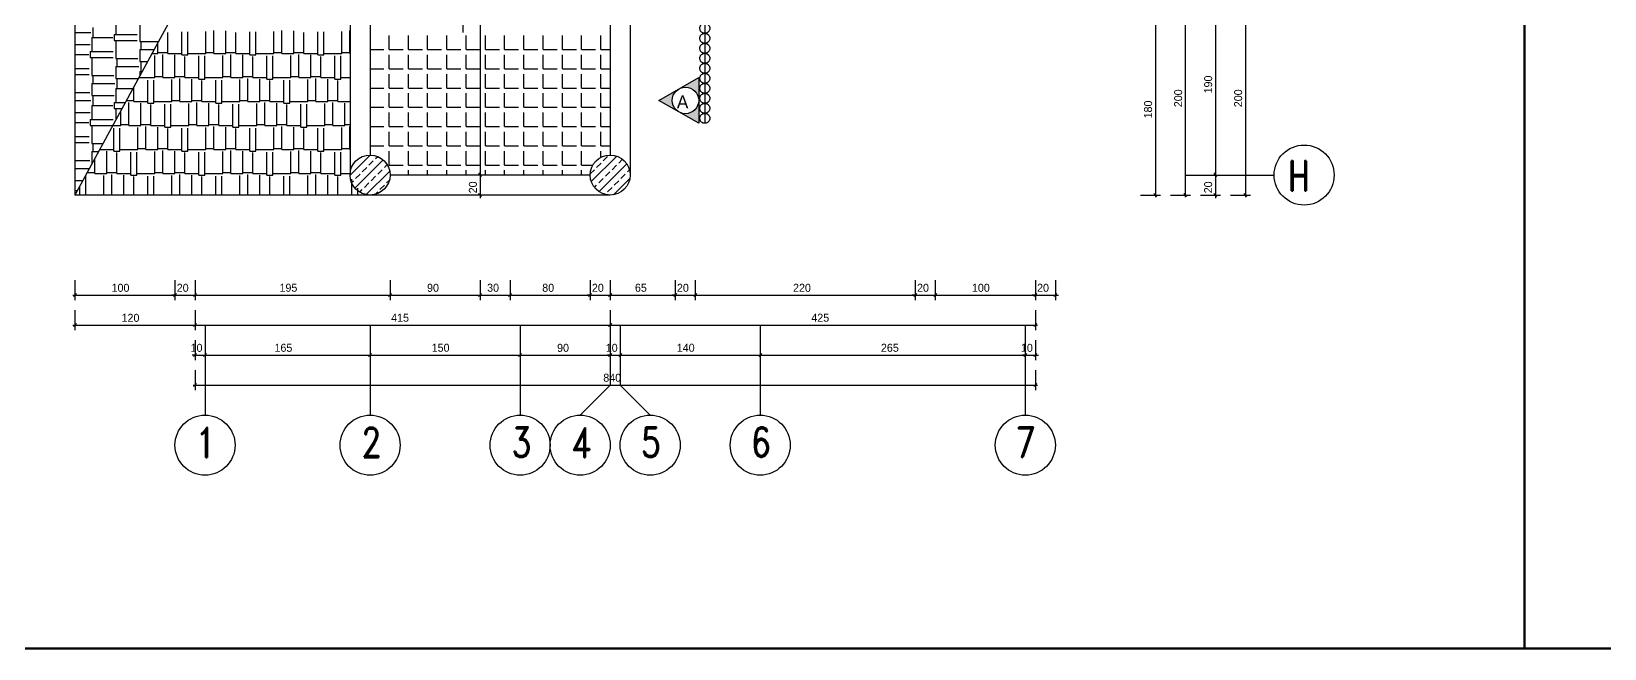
# Model space of a CAD drawing. Extents: x 182769.15 to 182771.38, y 101811.72 to 101812.21.
# Drawn here: x 182769.5987 to 182769.9132, y 101811.7232 to 101811.8465 of the extents above; entities that cross this region are included whole.
import ezdxf

# ---------------------------------------------------------------- set-up
doc = ezdxf.new("R2010")
doc.units = 0
doc.header["$MEASUREMENT"] = 0
doc.linetypes.add('DASHDOTX2', pattern=[50.8, 25.4, -12.7, 0, -12.7])
doc.linetypes.add('DUZ', pattern=[500, 500])
doc.layers.get('0').update_dxf_attribs({"color": 1, "linetype": 'DUZ'})
for name, color, linetype in [('AKS', 191, 'Continuous'), ('AKS YAZI', 81, 'Continuous'), ('BALKON', 4, 'Continuous'), ('DENIZLIK', 25, 'Continuous'), ('dış dikey', 2, 'Continuous'), ('iç yatay', 3, 'Continuous'), ('kesit yazısı', 5, 'Continuous'), ('kesit çizgisi', 7, 'DASHDOTX2'), ('KOLON', 3, 'Continuous'), ('kot', 4, 'Continuous'), ('TARAMA', 15, 'Continuous')]:
    doc.layers.add(name, color=color, linetype=linetype)
doc.layers.add('Standard', color=7, linetype='Continuous', lineweight=25)
doc.styles.add('3', font='bgothl.ttf', dxfattribs={"height": 13})
doc.styles.add('İÇ ÖLÇÜ', font='stylu.ttf', dxfattribs={"height": 8})
doc.styles.add('STYLE1', font='romand.shx', dxfattribs={"width": 0.8, "height": 0.125})

msp = doc.modelspace()

# ---------------------------------------------------------------- hatches: boundary and pattern name
at = {"layer": 'kesit yazısı'}
h = msp.add_hatch(color=256, dxfattribs=at)
h.paths.add_polyline_path([(182769.72411, 101811.83274), (182769.72811, 101811.83045, -0.575071), (182769.72811, 101811.83503)])
h.paths.add_polyline_path([(182769.72944, 101811.83009, -0.129049), (182769.72814, 101811.83043), (182769.73211, 101811.82816), (182769.73211, 101811.83274), (182769.73211, 101811.83732), (182769.72814, 101811.83505, -0.129049), (182769.72944, 101811.83539, -1)])

# ---------------------------------------------------------------- linework, layer by layer
at = {"color": 0, "linetype": 'ByBlock'}
for p, q in [((182769.68809, 101811.81812), (182769.68869, 101811.81752)), ((182769.68809, 101811.81812), (182769.68869, 101811.81752)), ((182769.83509, 101811.81812), (182769.83569, 101811.81752)), ((182769.83509, 101811.81812), (182769.83569, 101811.81752)), ((182769.68869, 101811.81352), (182769.68809, 101811.81412)), ((182769.82309, 101811.81412), (182769.82369, 101811.81352)), ((182769.82909, 101811.81412), (182769.82969, 101811.81352)), ((182769.83569, 101811.81352), (182769.83509, 101811.81412)), ((182769.84109, 101811.81412), (182769.84169, 101811.81352)), ((182769.60769, 101811.79412), (182769.60709, 101811.79352)), ((182769.62709, 101811.79352), (182769.62769, 101811.79412)), ((182769.62709, 101811.79352), (182769.62769, 101811.79412)), ((182769.63169, 101811.79412), (182769.63109, 101811.79352)), ((182769.63169, 101811.79412), (182769.63109, 101811.79352)), ((182769.67069, 101811.79412), (182769.67009, 101811.79352)), ((182769.67009, 101811.79352), (182769.67069, 101811.79412)), ((182769.68869, 101811.79412), (182769.68809, 101811.79352)), ((182769.68809, 101811.79352), (182769.68869, 101811.79412)), ((182769.69469, 101811.79412), (182769.69409, 101811.79352)), ((182769.69409, 101811.79352), (182769.69469, 101811.79412)), ((182769.71009, 101811.79352), (182769.71069, 101811.79412)), ((182769.71009, 101811.79352), (182769.71069, 101811.79412)), ((182769.71469, 101811.79412), (182769.71409, 101811.79352)), ((182769.71469, 101811.79412), (182769.71409, 101811.79352)), ((182769.72709, 101811.79352), (182769.72769, 101811.79412)), ((182769.72709, 101811.79352), (182769.72769, 101811.79412)), ((182769.73169, 101811.79412), (182769.73109, 101811.79352)), ((182769.73169, 101811.79412), (182769.73109, 101811.79352)), ((182769.77509, 101811.79352), (182769.77569, 101811.79412)), ((182769.77509, 101811.79352), (182769.77569, 101811.79412)), ((182769.77969, 101811.79412), (182769.77909, 101811.79352)), ((182769.77969, 101811.79412), (182769.77909, 101811.79352)), ((182769.79909, 101811.79352), (182769.79969, 101811.79412)), ((182769.79909, 101811.79352), (182769.79969, 101811.79412)), ((182769.80369, 101811.79412), (182769.80309, 101811.79352)), ((182769.60769, 101811.78812), (182769.60709, 101811.78752)), ((182769.63169, 101811.78812), (182769.63109, 101811.78752)), ((182769.63109, 101811.78752), (182769.63169, 101811.78812)), ((182769.71469, 101811.78812), (182769.71409, 101811.78752)), ((182769.71409, 101811.78752), (182769.71469, 101811.78812)), ((182769.79909, 101811.78752), (182769.79969, 101811.78812)), ((182769.63109, 101811.78152), (182769.63169, 101811.78212)), ((182769.63369, 101811.78212), (182769.63309, 101811.78152)), ((182769.63369, 101811.78212), (182769.63309, 101811.78152)), ((182769.66669, 101811.78212), (182769.66609, 101811.78152)), ((182769.66609, 101811.78152), (182769.66669, 101811.78212)), ((182769.69669, 101811.78212), (182769.69609, 101811.78152)), ((182769.69609, 101811.78152), (182769.69669, 101811.78212)), ((182769.71409, 101811.78152), (182769.71469, 101811.78212)), ((182769.71409, 101811.78152), (182769.71469, 101811.78212)), ((182769.71669, 101811.78212), (182769.71609, 101811.78152)), ((182769.71669, 101811.78212), (182769.71609, 101811.78152)), ((182769.74469, 101811.78212), (182769.74409, 101811.78152)), ((182769.74409, 101811.78152), (182769.74469, 101811.78212)), ((182769.79709, 101811.78152), (182769.79769, 101811.78212)), ((182769.79709, 101811.78152), (182769.79769, 101811.78212)), ((182769.79969, 101811.78212), (182769.79909, 101811.78152)), ((182769.63169, 101811.77612), (182769.63109, 101811.77552)), ((182769.79909, 101811.77552), (182769.79969, 101811.77612))]:
    msp.add_line(p, q, dxfattribs=at)
at = {"layer": 'AKS', "linetype": 'Continuous'}
for p, q in [((182769.82939, 101811.81782), (182769.84713, 101811.81782)), ((182769.63339, 101811.78782), (182769.63339, 101811.76982)), ((182769.66639, 101811.78782), (182769.66639, 101811.76982)), ((182769.69639, 101811.78782), (182769.69639, 101811.76982)), ((182769.71439, 101811.78782), (182769.71439, 101811.77582)), ((182769.71639, 101811.78782), (182769.71639, 101811.77582)), ((182769.74439, 101811.78782), (182769.74439, 101811.76982)), ((182769.79739, 101811.78782), (182769.79739, 101811.76982)), ((182769.71439, 101811.77582), (182769.70839, 101811.76982)), ((182769.71639, 101811.77582), (182769.72239, 101811.76982))]:
    msp.add_line(p, q, dxfattribs=at)
at = {"layer": 'AKS YAZI', "ltscale": 100}
for centre in [(182769.85313, 101811.81782), (182769.63339, 101811.76382), (182769.66639, 101811.76382), (182769.69639, 101811.76382), (182769.70839, 101811.76382), (182769.72239, 101811.76382), (182769.74439, 101811.76382), (182769.79739, 101811.76382)]:
    msp.add_circle(centre, 0.006, dxfattribs=at)
at = {"layer": 'BALKON'}
for p, q in [((182769.66239, 101811.91582), (182769.66239, 101811.81782)), ((182769.66639, 101811.91582), (182769.66639, 101811.82182)), ((182769.71439, 101811.85382), (182769.71439, 101811.82182)), ((182769.71839, 101811.85382), (182769.71839, 101811.81782)), ((182769.71039, 101811.81782), (182769.67039, 101811.81782)), ((182769.71439, 101811.81382), (182769.66639, 101811.81382))]:
    msp.add_line(p, q, dxfattribs=at)
at = {"layer": 'DENIZLIK'}
for p in [(182769.60739, 101811.91982), (182769.66239, 101811.91482), (182769.66639, 101811.81382)]:
    msp.add_line(p, (182769.60739, 101811.81382), dxfattribs=at)
at = {"layer": 'dış dikey'}
for p, q in [((182769.83539, 101811.85622), (182769.83539, 101811.81742)), ((182769.82939, 101811.81342), (182769.82939, 101811.85422)), ((182769.84139, 101811.85422), (182769.84139, 101811.81342)), ((182769.82339, 101811.85022), (182769.82339, 101811.81342)), ((182769.83239, 101811.81782), (182769.83639, 101811.81782)), ((182769.83239, 101811.81782), (182769.83639, 101811.81782)), ((182769.83539, 101811.81782), (182769.83539, 101811.81842)), ((182769.83539, 101811.81782), (182769.83539, 101811.81382)), ((182769.82039, 101811.81382), (182769.82439, 101811.81382)), ((182769.82639, 101811.81382), (182769.83039, 101811.81382)), ((182769.83239, 101811.81382), (182769.83639, 101811.81382)), ((182769.83539, 101811.81382), (182769.83539, 101811.81322)), ((182769.83839, 101811.81382), (182769.84239, 101811.81382)), ((182769.60739, 101811.79682), (182769.60739, 101811.79282)), ((182769.62739, 101811.79682), (182769.62739, 101811.79282)), ((182769.62739, 101811.79682), (182769.62739, 101811.79282)), ((182769.63139, 101811.79682), (182769.63139, 101811.79282)), ((182769.63139, 101811.79682), (182769.63139, 101811.79282)), ((182769.67039, 101811.79682), (182769.67039, 101811.79282)), ((182769.67039, 101811.79682), (182769.67039, 101811.79282)), ((182769.68839, 101811.79682), (182769.68839, 101811.79282)), ((182769.68839, 101811.79682), (182769.68839, 101811.79282)), ((182769.69439, 101811.79682), (182769.69439, 101811.79282)), ((182769.69439, 101811.79682), (182769.69439, 101811.79282)), ((182769.71039, 101811.79682), (182769.71039, 101811.79282)), ((182769.71039, 101811.79682), (182769.71039, 101811.79282)), ((182769.71439, 101811.79682), (182769.71439, 101811.79282)), ((182769.71439, 101811.79682), (182769.71439, 101811.79282)), ((182769.72739, 101811.79682), (182769.72739, 101811.79282)), ((182769.72739, 101811.79682), (182769.72739, 101811.79282)), ((182769.73139, 101811.79682), (182769.73139, 101811.79282)), ((182769.73139, 101811.79682), (182769.73139, 101811.79282)), ((182769.77539, 101811.79682), (182769.77539, 101811.79282)), ((182769.77539, 101811.79682), (182769.77539, 101811.79282)), ((182769.77939, 101811.79682), (182769.77939, 101811.79282)), ((182769.77939, 101811.79682), (182769.77939, 101811.79282)), ((182769.79939, 101811.79682), (182769.79939, 101811.79282)), ((182769.79939, 101811.79682), (182769.79939, 101811.79282)), ((182769.80339, 101811.79682), (182769.80339, 101811.79282)), ((182769.60699, 101811.79382), (182769.62779, 101811.79382)), ((182769.62739, 101811.79382), (182769.62679, 101811.79382)), ((182769.62739, 101811.79382), (182769.63139, 101811.79382)), ((182769.63099, 101811.79382), (182769.67079, 101811.79382)), ((182769.63139, 101811.79382), (182769.63199, 101811.79382)), ((182769.66999, 101811.79382), (182769.68879, 101811.79382)), ((182769.68799, 101811.79382), (182769.69479, 101811.79382)), ((182769.69399, 101811.79382), (182769.71079, 101811.79382)), ((182769.71039, 101811.79382), (182769.70979, 101811.79382)), ((182769.71039, 101811.79382), (182769.71439, 101811.79382)), ((182769.71399, 101811.79382), (182769.72779, 101811.79382)), ((182769.71439, 101811.79382), (182769.71499, 101811.79382)), ((182769.72739, 101811.79382), (182769.72679, 101811.79382)), ((182769.72739, 101811.79382), (182769.73139, 101811.79382)), ((182769.73099, 101811.79382), (182769.77579, 101811.79382)), ((182769.73139, 101811.79382), (182769.73199, 101811.79382)), ((182769.77539, 101811.79382), (182769.77479, 101811.79382)), ((182769.77539, 101811.79382), (182769.77939, 101811.79382)), ((182769.77899, 101811.79382), (182769.79979, 101811.79382)), ((182769.77939, 101811.79382), (182769.77999, 101811.79382)), ((182769.79939, 101811.79382), (182769.79879, 101811.79382)), ((182769.79939, 101811.79382), (182769.80339, 101811.79382)), ((182769.80339, 101811.79382), (182769.80399, 101811.79382)), ((182769.60739, 101811.79082), (182769.60739, 101811.78682)), ((182769.63139, 101811.79082), (182769.63139, 101811.78682)), ((182769.63139, 101811.79082), (182769.63139, 101811.78682)), ((182769.71439, 101811.79082), (182769.71439, 101811.78682)), ((182769.71439, 101811.79082), (182769.71439, 101811.78682)), ((182769.79939, 101811.79082), (182769.79939, 101811.78682)), ((182769.60699, 101811.78782), (182769.63179, 101811.78782)), ((182769.63099, 101811.78782), (182769.71479, 101811.78782)), ((182769.71399, 101811.78782), (182769.79979, 101811.78782)), ((182769.63139, 101811.78482), (182769.63139, 101811.78082)), ((182769.63339, 101811.78482), (182769.63339, 101811.78082)), ((182769.63339, 101811.78482), (182769.63339, 101811.78082)), ((182769.66639, 101811.78482), (182769.66639, 101811.78082)), ((182769.66639, 101811.78482), (182769.66639, 101811.78082)), ((182769.69639, 101811.78482), (182769.69639, 101811.78082)), ((182769.69639, 101811.78482), (182769.69639, 101811.78082)), ((182769.71439, 101811.78482), (182769.71439, 101811.78082)), ((182769.71439, 101811.78482), (182769.71439, 101811.78082)), ((182769.71639, 101811.78482), (182769.71639, 101811.78082)), ((182769.71639, 101811.78482), (182769.71639, 101811.78082)), ((182769.74439, 101811.78482), (182769.74439, 101811.78082)), ((182769.74439, 101811.78482), (182769.74439, 101811.78082)), ((182769.79739, 101811.78482), (182769.79739, 101811.78082)), ((182769.79739, 101811.78482), (182769.79739, 101811.78082)), ((182769.79939, 101811.78482), (182769.79939, 101811.78082)), ((182769.63139, 101811.78182), (182769.63079, 101811.78182)), ((182769.63139, 101811.78182), (182769.63339, 101811.78182)), ((182769.63299, 101811.78182), (182769.66679, 101811.78182)), ((182769.63339, 101811.78182), (182769.63399, 101811.78182)), ((182769.66599, 101811.78182), (182769.69679, 101811.78182)), ((182769.69599, 101811.78182), (182769.71479, 101811.78182)), ((182769.71439, 101811.78182), (182769.71379, 101811.78182)), ((182769.71439, 101811.78182), (182769.71639, 101811.78182)), ((182769.71599, 101811.78182), (182769.74479, 101811.78182)), ((182769.71639, 101811.78182), (182769.71699, 101811.78182)), ((182769.74399, 101811.78182), (182769.79779, 101811.78182)), ((182769.79739, 101811.78182), (182769.79679, 101811.78182)), ((182769.79739, 101811.78182), (182769.79939, 101811.78182)), ((182769.79939, 101811.78182), (182769.79999, 101811.78182)), ((182769.63139, 101811.77882), (182769.63139, 101811.77482)), ((182769.79939, 101811.77882), (182769.79939, 101811.77482)), ((182769.63099, 101811.77582), (182769.79979, 101811.77582))]:
    msp.add_line(p, q, dxfattribs=at)
at = {"layer": 'iç yatay'}
for p, q in [((182769.68839, 101811.91622), (182769.68839, 101811.81742)), ((182769.69052, 101811.81782), (182769.68739, 101811.81782)), ((182769.69052, 101811.81782), (182769.68739, 101811.81782)), ((182769.68839, 101811.81782), (182769.68839, 101811.81842)), ((182769.68839, 101811.81782), (182769.68839, 101811.81382)), ((182769.69052, 101811.81382), (182769.68739, 101811.81382)), ((182769.68839, 101811.81382), (182769.68839, 101811.81322))]:
    msp.add_line(p, q, dxfattribs=at)
at = {"layer": 'kesit yazısı'}
for p, q in [((182769.72411, 101811.83274), (182769.73211, 101811.83732)), ((182769.73211, 101811.83732), (182769.73211, 101811.83274)), ((182769.73211, 101811.82816), (182769.72411, 101811.83274)), ((182769.73211, 101811.83274), (182769.73211, 101811.82816))]:
    msp.add_line(p, q, dxfattribs=at)
msp.add_circle((182769.72944, 101811.83274), 0.00265, dxfattribs=at)
at = {"layer": 'kesit çizgisi'}
msp.add_line((182769.73331, 101812.15727), (182769.73331, 101811.82816), dxfattribs=at)
for centre in [(182769.73331, 101811.84716), (182769.73331, 101811.84516), (182769.73331, 101811.84316), (182769.73331, 101811.84116), (182769.73331, 101811.83916), (182769.73331, 101811.83716), (182769.73331, 101811.83516), (182769.73331, 101811.83316), (182769.73331, 101811.83116), (182769.73331, 101811.82916)]:
    msp.add_circle(centre, 0.001, dxfattribs=at)
at = {"layer": 'KOLON'}
for centre in [(182769.66639, 101811.81782), (182769.71439, 101811.81782)]:
    msp.add_circle(centre, 0.004, dxfattribs=at)
at = {"layer": 'kot'}
msp.add_line((182769.68491, 101811.85329), (182769.68491, 101811.84629), dxfattribs=at)
at = {"layer": 'Standard', "color": 4, "linetype": 'ByBlock', "lineweight": 50}
for p, q in [((182769.89716, 101812.21363), (182769.89716, 101811.72316)), ((182769.89716, 101811.72316), (182769.89716, 101812.21363)), ((182769.52296, 101811.72316), (182769.89716, 101811.72316)), ((182769.89716, 101811.72316), (182770.24994, 101811.72316))]:
    msp.add_line(p, q, dxfattribs=at)
at = {"layer": 'TARAMA'}
for p, q in [((182769.60739, 101811.84632), (182769.61054, 101811.84632)), ((182769.61094, 101811.84732), (182769.61094, 101811.84532)), ((182769.61524, 101811.84592), (182769.61524, 101811.84472)), ((182769.61524, 101811.84592), (182769.61984, 101811.84592)), ((182769.61554, 101811.84872), (182769.61554, 101811.84592)), ((182769.62034, 101811.84812), (182769.62034, 101811.84452)), ((182769.62594, 101811.84212), (182769.62594, 101811.84632)), ((182769.62874, 101811.84182), (182769.62874, 101811.84642)), ((182769.62994, 101811.84182), (182769.62994, 101811.84642)), ((182769.63354, 101811.84212), (182769.63354, 101811.84652)), ((182769.63514, 101811.84212), (182769.63514, 101811.84672)), ((182769.63754, 101811.84212), (182769.63754, 101811.84662)), ((182769.63954, 101811.84212), (182769.63954, 101811.84632)), ((182769.64234, 101811.84182), (182769.64234, 101811.84642)), ((182769.64354, 101811.84182), (182769.64354, 101811.84642)), ((182769.64714, 101811.84212), (182769.64714, 101811.84652)), ((182769.64874, 101811.84212), (182769.64874, 101811.84672)), ((182769.65114, 101811.84212), (182769.65114, 101811.84662)), ((182769.65314, 101811.84212), (182769.65314, 101811.84632)), ((182769.65594, 101811.84182), (182769.65594, 101811.84642)), ((182769.65714, 101811.84182), (182769.65714, 101811.84642)), ((182769.66074, 101811.84212), (182769.66074, 101811.84652)), ((182769.66234, 101811.84212), (182769.66234, 101811.84672)), ((182769.67019, 101811.84292), (182769.67019, 101811.84572)), ((182769.67404, 101811.84292), (182769.67404, 101811.84572)), ((182769.67789, 101811.84292), (182769.67789, 101811.84572)), ((182769.68174, 101811.84292), (182769.68174, 101811.84572)), ((182769.68559, 101811.84292), (182769.68559, 101811.84572)), ((182769.68944, 101811.84292), (182769.68944, 101811.84572)), ((182769.69329, 101811.84292), (182769.69329, 101811.84572)), ((182769.69714, 101811.84292), (182769.69714, 101811.84572)), ((182769.70099, 101811.84292), (182769.70099, 101811.84572)), ((182769.70484, 101811.84292), (182769.70484, 101811.84572)), ((182769.70869, 101811.84292), (182769.70869, 101811.84572)), ((182769.71254, 101811.84292), (182769.71254, 101811.84572)), ((182769.60739, 101811.84392), (182769.61044, 101811.84392)), ((182769.61044, 101811.84252), (182769.61044, 101811.84132)), ((182769.61044, 101811.84252), (182769.61504, 101811.84252)), ((182769.61074, 101811.84532), (182769.61074, 101811.84252)), ((182769.61074, 101811.84532), (182769.61494, 101811.84532)), ((182769.61524, 101811.84472), (182769.61984, 101811.84472)), ((182769.61554, 101811.84472), (182769.61554, 101811.84112)), ((182769.62034, 101811.84452), (182769.62411, 101811.84452)), ((182769.62034, 101811.84292), (182769.62034, 101811.84052)), ((182769.62034, 101811.84292), (182769.62324, 101811.84292)), ((182769.62054, 101811.84452), (182769.62054, 101811.84292)), ((182769.62394, 101811.84212), (182769.62394, 101811.84421)), ((182769.66639, 101811.84292), (182769.66914, 101811.84292)), ((182769.67019, 101811.84292), (182769.67299, 101811.84292)), ((182769.67404, 101811.84292), (182769.67684, 101811.84292)), ((182769.67789, 101811.84292), (182769.68069, 101811.84292)), ((182769.68174, 101811.84292), (182769.68454, 101811.84292)), ((182769.68559, 101811.84292), (182769.68839, 101811.84292)), ((182769.68944, 101811.84292), (182769.69224, 101811.84292)), ((182769.69329, 101811.84292), (182769.69609, 101811.84292)), ((182769.69714, 101811.84292), (182769.69994, 101811.84292)), ((182769.70099, 101811.84292), (182769.70379, 101811.84292)), ((182769.70484, 101811.84292), (182769.70764, 101811.84292)), ((182769.70869, 101811.84292), (182769.71149, 101811.84292)), ((182769.71254, 101811.84292), (182769.71439, 101811.84292)), ((182769.60739, 101811.84192), (182769.61014, 101811.84192)), ((182769.61044, 101811.84132), (182769.61504, 101811.84132)), ((182769.61074, 101811.84132), (182769.61074, 101811.83772)), ((182769.61554, 101811.84112), (182769.61994, 101811.84112)), ((182769.61554, 101811.83952), (182769.61554, 101811.83712)), ((182769.61554, 101811.83952), (182769.62014, 101811.83952)), ((182769.61574, 101811.84112), (182769.61574, 101811.83952)), ((182769.62034, 101811.84052), (182769.62193, 101811.84052)), ((182769.62054, 101811.84052), (182769.62054, 101811.83852)), ((182769.6228, 101811.84212), (182769.62394, 101811.84212)), ((182769.62334, 101811.83732), (182769.62334, 101811.84172)), ((182769.62394, 101811.84232), (182769.62594, 101811.84232)), ((182769.62494, 101811.83732), (182769.62494, 101811.84192)), ((182769.62594, 101811.84212), (182769.62874, 101811.84212)), ((182769.62734, 101811.83732), (182769.62734, 101811.84182)), ((182769.62874, 101811.84182), (182769.62994, 101811.84182)), ((182769.62934, 101811.83732), (182769.62934, 101811.84152)), ((182769.62994, 101811.84212), (182769.63354, 101811.84212)), ((182769.63214, 101811.83702), (182769.63214, 101811.84162)), ((182769.63334, 101811.83702), (182769.63334, 101811.84162)), ((182769.63354, 101811.84232), (182769.63514, 101811.84232)), ((182769.63514, 101811.84212), (182769.63754, 101811.84212)), ((182769.63694, 101811.83732), (182769.63694, 101811.84172)), ((182769.63754, 101811.84232), (182769.63954, 101811.84232)), ((182769.63854, 101811.83732), (182769.63854, 101811.84192)), ((182769.63954, 101811.84212), (182769.64234, 101811.84212)), ((182769.64094, 101811.83732), (182769.64094, 101811.84182)), ((182769.64234, 101811.84182), (182769.64354, 101811.84182)), ((182769.64294, 101811.83732), (182769.64294, 101811.84152)), ((182769.64354, 101811.84212), (182769.64714, 101811.84212)), ((182769.64574, 101811.83702), (182769.64574, 101811.84162)), ((182769.64694, 101811.83702), (182769.64694, 101811.84162)), ((182769.64714, 101811.84232), (182769.64874, 101811.84232)), ((182769.64874, 101811.84212), (182769.65114, 101811.84212)), ((182769.65054, 101811.83732), (182769.65054, 101811.84172)), ((182769.65114, 101811.84232), (182769.65314, 101811.84232)), ((182769.65214, 101811.83732), (182769.65214, 101811.84192)), ((182769.65314, 101811.84212), (182769.65594, 101811.84212)), ((182769.65454, 101811.83732), (182769.65454, 101811.84182)), ((182769.65594, 101811.84182), (182769.65714, 101811.84182)), ((182769.65654, 101811.83732), (182769.65654, 101811.84152)), ((182769.65714, 101811.84212), (182769.66074, 101811.84212)), ((182769.65934, 101811.83702), (182769.65934, 101811.84162)), ((182769.66054, 101811.83702), (182769.66054, 101811.84162)), ((182769.66074, 101811.84232), (182769.66234, 101811.84232)), ((182769.66234, 101811.84212), (182769.66239, 101811.84212)), ((182769.67019, 101811.83907), (182769.67019, 101811.84187)), ((182769.67404, 101811.83907), (182769.67404, 101811.84187)), ((182769.67789, 101811.83907), (182769.67789, 101811.84187)), ((182769.68174, 101811.83907), (182769.68174, 101811.84187)), ((182769.68559, 101811.83907), (182769.68559, 101811.84187)), ((182769.68944, 101811.83907), (182769.68944, 101811.84187)), ((182769.69329, 101811.83907), (182769.69329, 101811.84187)), ((182769.69714, 101811.83907), (182769.69714, 101811.84187)), ((182769.70099, 101811.83907), (182769.70099, 101811.84187)), ((182769.70484, 101811.83907), (182769.70484, 101811.84187)), ((182769.70869, 101811.83907), (182769.70869, 101811.84187)), ((182769.71254, 101811.83907), (182769.71254, 101811.84187)), ((182769.60739, 101811.83912), (182769.61024, 101811.83912)), ((182769.60739, 101811.83792), (182769.61024, 101811.83792)), ((182769.61074, 101811.83772), (182769.61514, 101811.83772)), ((182769.61094, 101811.83772), (182769.61094, 101811.83612)), ((182769.61554, 101811.83712), (182769.62004, 101811.83712)), ((182769.61574, 101811.83712), (182769.61574, 101811.83512)), ((182769.62019, 101811.83732), (182769.62334, 101811.83732)), ((182769.62034, 101811.83852), (182769.62034, 101811.8376)), ((182769.62034, 101811.83852), (182769.62084, 101811.83852)), ((182769.62194, 101811.83222), (182769.62194, 101811.83682)), ((182769.62314, 101811.83222), (182769.62314, 101811.83682)), ((182769.62334, 101811.83752), (182769.62494, 101811.83752)), ((182769.62494, 101811.83732), (182769.62734, 101811.83732)), ((182769.62674, 101811.83252), (182769.62674, 101811.83692)), ((182769.62734, 101811.83752), (182769.62934, 101811.83752)), ((182769.62834, 101811.83252), (182769.62834, 101811.83712)), ((182769.62934, 101811.83732), (182769.63214, 101811.83732)), ((182769.63074, 101811.83252), (182769.63074, 101811.83702)), ((182769.63214, 101811.83702), (182769.63334, 101811.83702)), ((182769.63274, 101811.83252), (182769.63274, 101811.83672)), ((182769.63334, 101811.83732), (182769.63694, 101811.83732)), ((182769.63554, 101811.83222), (182769.63554, 101811.83682)), ((182769.63674, 101811.83222), (182769.63674, 101811.83682)), ((182769.63694, 101811.83752), (182769.63854, 101811.83752)), ((182769.63854, 101811.83732), (182769.64094, 101811.83732)), ((182769.64034, 101811.83252), (182769.64034, 101811.83692)), ((182769.64094, 101811.83752), (182769.64294, 101811.83752)), ((182769.64194, 101811.83252), (182769.64194, 101811.83712)), ((182769.64294, 101811.83732), (182769.64574, 101811.83732)), ((182769.64434, 101811.83252), (182769.64434, 101811.83702)), ((182769.64574, 101811.83702), (182769.64694, 101811.83702)), ((182769.64634, 101811.83252), (182769.64634, 101811.83672)), ((182769.64694, 101811.83732), (182769.65054, 101811.83732)), ((182769.64914, 101811.83222), (182769.64914, 101811.83682)), ((182769.65034, 101811.83222), (182769.65034, 101811.83682)), ((182769.65054, 101811.83752), (182769.65214, 101811.83752)), ((182769.65214, 101811.83732), (182769.65454, 101811.83732)), ((182769.65394, 101811.83252), (182769.65394, 101811.83692)), ((182769.65454, 101811.83752), (182769.65654, 101811.83752)), ((182769.65554, 101811.83252), (182769.65554, 101811.83712)), ((182769.65654, 101811.83732), (182769.65934, 101811.83732)), ((182769.65794, 101811.83252), (182769.65794, 101811.83702)), ((182769.65934, 101811.83702), (182769.66054, 101811.83702)), ((182769.65994, 101811.83252), (182769.65994, 101811.83672)), ((182769.66054, 101811.83732), (182769.66239, 101811.83732)), ((182769.66639, 101811.83907), (182769.66914, 101811.83907)), ((182769.67019, 101811.83907), (182769.67299, 101811.83907)), ((182769.67019, 101811.83522), (182769.67019, 101811.83802)), ((182769.67404, 101811.83907), (182769.67684, 101811.83907)), ((182769.67404, 101811.83522), (182769.67404, 101811.83802)), ((182769.67789, 101811.83907), (182769.68069, 101811.83907)), ((182769.67789, 101811.83522), (182769.67789, 101811.83802)), ((182769.68174, 101811.83907), (182769.68454, 101811.83907)), ((182769.68174, 101811.83522), (182769.68174, 101811.83802)), ((182769.68559, 101811.83907), (182769.68839, 101811.83907)), ((182769.68559, 101811.83522), (182769.68559, 101811.83802)), ((182769.68944, 101811.83907), (182769.69224, 101811.83907)), ((182769.68944, 101811.83522), (182769.68944, 101811.83802)), ((182769.69329, 101811.83907), (182769.69609, 101811.83907)), ((182769.69329, 101811.83522), (182769.69329, 101811.83802)), ((182769.69714, 101811.83907), (182769.69994, 101811.83907)), ((182769.69714, 101811.83522), (182769.69714, 101811.83802)), ((182769.70099, 101811.83907), (182769.70379, 101811.83907)), ((182769.70099, 101811.83522), (182769.70099, 101811.83802)), ((182769.70484, 101811.83907), (182769.70764, 101811.83907)), ((182769.70484, 101811.83522), (182769.70484, 101811.83802)), ((182769.70869, 101811.83907), (182769.71149, 101811.83907)), ((182769.70869, 101811.83522), (182769.70869, 101811.83802)), ((182769.71254, 101811.83907), (182769.71439, 101811.83907)), ((182769.71254, 101811.83522), (182769.71254, 101811.83802)), ((182769.60739, 101811.83432), (182769.61034, 101811.83432)), ((182769.61074, 101811.83612), (182769.61074, 101811.83372)), ((182769.61074, 101811.83612), (182769.61534, 101811.83612)), ((182769.61074, 101811.83372), (182769.61524, 101811.83372)), ((182769.61094, 101811.83372), (182769.61094, 101811.83172)), ((182769.61554, 101811.83512), (182769.61554, 101811.83232)), ((182769.61554, 101811.83512), (182769.61899, 101811.83512)), ((182769.61914, 101811.83252), (182769.61914, 101811.83539)), ((182769.66639, 101811.83522), (182769.66914, 101811.83522)), ((182769.67019, 101811.83522), (182769.67299, 101811.83522)), ((182769.67019, 101811.83137), (182769.67019, 101811.83417)), ((182769.67404, 101811.83522), (182769.67684, 101811.83522)), ((182769.67404, 101811.83137), (182769.67404, 101811.83417)), ((182769.67789, 101811.83522), (182769.68069, 101811.83522)), ((182769.67789, 101811.83137), (182769.67789, 101811.83417)), ((182769.68174, 101811.83522), (182769.68454, 101811.83522)), ((182769.68174, 101811.83137), (182769.68174, 101811.83417)), ((182769.68559, 101811.83522), (182769.68839, 101811.83522)), ((182769.68559, 101811.83137), (182769.68559, 101811.83417)), ((182769.68944, 101811.83522), (182769.69224, 101811.83522)), ((182769.68944, 101811.83137), (182769.68944, 101811.83417)), ((182769.69329, 101811.83522), (182769.69609, 101811.83522)), ((182769.69329, 101811.83137), (182769.69329, 101811.83417)), ((182769.69714, 101811.83522), (182769.69994, 101811.83522)), ((182769.69714, 101811.83137), (182769.69714, 101811.83417)), ((182769.70099, 101811.83522), (182769.70379, 101811.83522)), ((182769.70099, 101811.83137), (182769.70099, 101811.83417)), ((182769.70484, 101811.83522), (182769.70764, 101811.83522)), ((182769.70484, 101811.83137), (182769.70484, 101811.83417)), ((182769.70869, 101811.83522), (182769.71149, 101811.83522)), ((182769.70869, 101811.83137), (182769.70869, 101811.83417)), ((182769.71254, 101811.83522), (182769.71439, 101811.83522)), ((182769.71254, 101811.83137), (182769.71254, 101811.83417)), ((182769.60739, 101811.83272), (182769.61054, 101811.83272)), ((182769.60739, 101811.83032), (182769.61044, 101811.83032)), ((182769.61074, 101811.83172), (182769.61074, 101811.82892)), ((182769.61074, 101811.83172), (182769.61494, 101811.83172)), ((182769.61524, 101811.83232), (182769.61524, 101811.83112)), ((182769.61524, 101811.83232), (182769.61747, 101811.83232)), ((182769.61524, 101811.83112), (182769.61681, 101811.83112)), ((182769.61554, 101811.83112), (182769.61554, 101811.82878)), ((182769.61654, 101811.82772), (182769.61654, 101811.83062)), ((182769.61768, 101811.83272), (182769.61914, 101811.83272)), ((182769.61814, 101811.82772), (182769.61814, 101811.83232)), ((182769.61914, 101811.83252), (182769.62194, 101811.83252)), ((182769.62054, 101811.82772), (182769.62054, 101811.83222)), ((182769.62194, 101811.83222), (182769.62314, 101811.83222)), ((182769.62254, 101811.82772), (182769.62254, 101811.83192)), ((182769.62314, 101811.83252), (182769.62674, 101811.83252)), ((182769.62534, 101811.82742), (182769.62534, 101811.83202)), ((182769.62654, 101811.82742), (182769.62654, 101811.83202)), ((182769.62674, 101811.83272), (182769.62834, 101811.83272)), ((182769.62834, 101811.83252), (182769.63074, 101811.83252)), ((182769.63014, 101811.82772), (182769.63014, 101811.83212)), ((182769.63074, 101811.83272), (182769.63274, 101811.83272)), ((182769.63174, 101811.82772), (182769.63174, 101811.83232)), ((182769.63274, 101811.83252), (182769.63554, 101811.83252)), ((182769.63414, 101811.82772), (182769.63414, 101811.83222)), ((182769.63554, 101811.83222), (182769.63674, 101811.83222)), ((182769.63614, 101811.82772), (182769.63614, 101811.83192)), ((182769.63674, 101811.83252), (182769.64034, 101811.83252)), ((182769.63894, 101811.82742), (182769.63894, 101811.83202)), ((182769.64014, 101811.82742), (182769.64014, 101811.83202)), ((182769.64034, 101811.83272), (182769.64194, 101811.83272)), ((182769.64194, 101811.83252), (182769.64434, 101811.83252)), ((182769.64374, 101811.82772), (182769.64374, 101811.83212)), ((182769.64434, 101811.83272), (182769.64634, 101811.83272)), ((182769.64534, 101811.82772), (182769.64534, 101811.83232)), ((182769.64634, 101811.83252), (182769.64914, 101811.83252)), ((182769.64774, 101811.82772), (182769.64774, 101811.83222)), ((182769.64914, 101811.83222), (182769.65034, 101811.83222)), ((182769.64974, 101811.82772), (182769.64974, 101811.83192)), ((182769.65034, 101811.83252), (182769.65394, 101811.83252)), ((182769.65254, 101811.82742), (182769.65254, 101811.83202)), ((182769.65374, 101811.82742), (182769.65374, 101811.83202)), ((182769.65394, 101811.83272), (182769.65554, 101811.83272)), ((182769.65554, 101811.83252), (182769.65794, 101811.83252)), ((182769.65734, 101811.82772), (182769.65734, 101811.83212)), ((182769.65794, 101811.83272), (182769.65994, 101811.83272)), ((182769.65894, 101811.82772), (182769.65894, 101811.83232)), ((182769.65994, 101811.83252), (182769.66239, 101811.83252)), ((182769.66134, 101811.82772), (182769.66134, 101811.83222)), ((182769.66639, 101811.83137), (182769.66914, 101811.83137)), ((182769.67019, 101811.83137), (182769.67299, 101811.83137)), ((182769.67019, 101811.82752), (182769.67019, 101811.83032)), ((182769.67404, 101811.83137), (182769.67684, 101811.83137)), ((182769.67404, 101811.82752), (182769.67404, 101811.83032)), ((182769.67789, 101811.83137), (182769.68069, 101811.83137)), ((182769.67789, 101811.82752), (182769.67789, 101811.83032)), ((182769.68174, 101811.83137), (182769.68454, 101811.83137)), ((182769.68174, 101811.82752), (182769.68174, 101811.83032)), ((182769.68559, 101811.83137), (182769.68839, 101811.83137)), ((182769.68559, 101811.82752), (182769.68559, 101811.83032)), ((182769.68944, 101811.83137), (182769.69224, 101811.83137)), ((182769.68944, 101811.82752), (182769.68944, 101811.83032)), ((182769.69329, 101811.83137), (182769.69609, 101811.83137)), ((182769.69329, 101811.82752), (182769.69329, 101811.83032)), ((182769.69714, 101811.83137), (182769.69994, 101811.83137)), ((182769.69714, 101811.82752), (182769.69714, 101811.83032)), ((182769.70099, 101811.83137), (182769.70379, 101811.83137)), ((182769.70099, 101811.82752), (182769.70099, 101811.83032)), ((182769.70484, 101811.83137), (182769.70764, 101811.83137)), ((182769.70484, 101811.82752), (182769.70484, 101811.83032)), ((182769.70869, 101811.83137), (182769.71149, 101811.83137)), ((182769.70869, 101811.82752), (182769.70869, 101811.83032)), ((182769.71254, 101811.83137), (182769.71439, 101811.83137)), ((182769.71254, 101811.82752), (182769.71254, 101811.83032)), ((182769.60739, 101811.82832), (182769.61014, 101811.82832)), ((182769.61044, 101811.82892), (182769.61044, 101811.82772)), ((182769.61044, 101811.82892), (182769.61504, 101811.82892)), ((182769.61044, 101811.82772), (182769.61496, 101811.82772)), ((182769.61074, 101811.82772), (182769.61074, 101811.82412)), ((182769.61496, 101811.82772), (182769.61654, 101811.82772)), ((182769.61514, 101811.82262), (182769.61514, 101811.82722)), ((182769.61634, 101811.82262), (182769.61634, 101811.82722)), ((182769.61654, 101811.82792), (182769.61814, 101811.82792)), ((182769.61814, 101811.82772), (182769.62054, 101811.82772)), ((182769.61994, 101811.82292), (182769.61994, 101811.82732)), ((182769.62054, 101811.82792), (182769.62254, 101811.82792)), ((182769.62154, 101811.82292), (182769.62154, 101811.82752)), ((182769.62254, 101811.82772), (182769.62534, 101811.82772)), ((182769.62394, 101811.82292), (182769.62394, 101811.82742)), ((182769.62534, 101811.82742), (182769.62654, 101811.82742)), ((182769.62594, 101811.82292), (182769.62594, 101811.82712)), ((182769.62654, 101811.82772), (182769.63014, 101811.82772)), ((182769.62874, 101811.82262), (182769.62874, 101811.82722)), ((182769.62994, 101811.82262), (182769.62994, 101811.82722)), ((182769.63014, 101811.82792), (182769.63174, 101811.82792)), ((182769.63174, 101811.82772), (182769.63414, 101811.82772)), ((182769.63354, 101811.82292), (182769.63354, 101811.82732)), ((182769.63414, 101811.82792), (182769.63614, 101811.82792)), ((182769.63514, 101811.82292), (182769.63514, 101811.82752)), ((182769.63614, 101811.82772), (182769.63894, 101811.82772)), ((182769.63754, 101811.82292), (182769.63754, 101811.82742)), ((182769.63894, 101811.82742), (182769.64014, 101811.82742)), ((182769.63954, 101811.82292), (182769.63954, 101811.82712)), ((182769.64014, 101811.82772), (182769.64374, 101811.82772)), ((182769.64234, 101811.82262), (182769.64234, 101811.82722)), ((182769.64354, 101811.82262), (182769.64354, 101811.82722)), ((182769.64374, 101811.82792), (182769.64534, 101811.82792)), ((182769.64534, 101811.82772), (182769.64774, 101811.82772)), ((182769.64714, 101811.82292), (182769.64714, 101811.82732)), ((182769.64774, 101811.82792), (182769.64974, 101811.82792)), ((182769.64874, 101811.82292), (182769.64874, 101811.82752)), ((182769.64974, 101811.82772), (182769.65254, 101811.82772)), ((182769.65114, 101811.82292), (182769.65114, 101811.82742)), ((182769.65254, 101811.82742), (182769.65374, 101811.82742)), ((182769.65314, 101811.82292), (182769.65314, 101811.82712)), ((182769.65374, 101811.82772), (182769.65734, 101811.82772)), ((182769.65594, 101811.82262), (182769.65594, 101811.82722)), ((182769.65714, 101811.82262), (182769.65714, 101811.82722)), ((182769.65734, 101811.82792), (182769.65894, 101811.82792)), ((182769.65894, 101811.82772), (182769.66134, 101811.82772)), ((182769.66074, 101811.82292), (182769.66074, 101811.82732)), ((182769.66134, 101811.82792), (182769.66239, 101811.82792)), ((182769.66234, 101811.82292), (182769.66234, 101811.82752)), ((182769.66639, 101811.82752), (182769.66914, 101811.82752)), ((182769.67019, 101811.82752), (182769.67299, 101811.82752)), ((182769.67404, 101811.82752), (182769.67684, 101811.82752)), ((182769.67789, 101811.82752), (182769.68069, 101811.82752)), ((182769.68174, 101811.82752), (182769.68454, 101811.82752)), ((182769.68559, 101811.82752), (182769.68839, 101811.82752)), ((182769.68944, 101811.82752), (182769.69224, 101811.82752)), ((182769.69329, 101811.82752), (182769.69609, 101811.82752)), ((182769.69714, 101811.82752), (182769.69994, 101811.82752)), ((182769.70099, 101811.82752), (182769.70379, 101811.82752)), ((182769.70484, 101811.82752), (182769.70764, 101811.82752)), ((182769.70869, 101811.82752), (182769.71149, 101811.82752)), ((182769.71254, 101811.82752), (182769.71439, 101811.82752)), ((182769.60739, 101811.82552), (182769.61024, 101811.82552)), ((182769.60739, 101811.82432), (182769.61024, 101811.82432)), ((182769.61074, 101811.82412), (182769.613, 101811.82412)), ((182769.61094, 101811.82412), (182769.61094, 101811.82252)), ((182769.66639, 101811.82367), (182769.66914, 101811.82367)), ((182769.67019, 101811.82367), (182769.67019, 101811.82647)), ((182769.67019, 101811.82367), (182769.67299, 101811.82367)), ((182769.67404, 101811.82367), (182769.67404, 101811.82647)), ((182769.67404, 101811.82367), (182769.67684, 101811.82367)), ((182769.67789, 101811.82367), (182769.67789, 101811.82647)), ((182769.67789, 101811.82367), (182769.68069, 101811.82367)), ((182769.68174, 101811.82367), (182769.68174, 101811.82647)), ((182769.68174, 101811.82367), (182769.68454, 101811.82367)), ((182769.68559, 101811.82367), (182769.68559, 101811.82647)), ((182769.68559, 101811.82367), (182769.68839, 101811.82367)), ((182769.68944, 101811.82367), (182769.68944, 101811.82647)), ((182769.68944, 101811.82367), (182769.69224, 101811.82367)), ((182769.69329, 101811.82367), (182769.69329, 101811.82647)), ((182769.69329, 101811.82367), (182769.69609, 101811.82367)), ((182769.69714, 101811.82367), (182769.69714, 101811.82647)), ((182769.69714, 101811.82367), (182769.69994, 101811.82367)), ((182769.70099, 101811.82367), (182769.70099, 101811.82647)), ((182769.70099, 101811.82367), (182769.70379, 101811.82367)), ((182769.70484, 101811.82367), (182769.70484, 101811.82647)), ((182769.70484, 101811.82367), (182769.70764, 101811.82367)), ((182769.70869, 101811.82367), (182769.70869, 101811.82647)), ((182769.70869, 101811.82367), (182769.71149, 101811.82367)), ((182769.71254, 101811.82367), (182769.71254, 101811.82647)), ((182769.71254, 101811.82367), (182769.71439, 101811.82367)), ((182769.60739, 101811.82072), (182769.61034, 101811.82072)), ((182769.61074, 101811.82252), (182769.61074, 101811.82012)), ((182769.61074, 101811.82252), (182769.61213, 101811.82252)), ((182769.61134, 101811.81812), (182769.61134, 101811.82107)), ((182769.61235, 101811.82292), (182769.61514, 101811.82292)), ((182769.61374, 101811.81812), (182769.61374, 101811.82262)), ((182769.61514, 101811.82262), (182769.61634, 101811.82262)), ((182769.61574, 101811.81812), (182769.61574, 101811.82232)), ((182769.61634, 101811.82292), (182769.61994, 101811.82292)), ((182769.61854, 101811.81782), (182769.61854, 101811.82242)), ((182769.61974, 101811.81782), (182769.61974, 101811.82242)), ((182769.61994, 101811.82312), (182769.62154, 101811.82312)), ((182769.62154, 101811.82292), (182769.62394, 101811.82292)), ((182769.62334, 101811.81812), (182769.62334, 101811.82252)), ((182769.62394, 101811.82312), (182769.62594, 101811.82312)), ((182769.62494, 101811.81812), (182769.62494, 101811.82272)), ((182769.62594, 101811.82292), (182769.62874, 101811.82292)), ((182769.62734, 101811.81812), (182769.62734, 101811.82262)), ((182769.62874, 101811.82262), (182769.62994, 101811.82262)), ((182769.62934, 101811.81812), (182769.62934, 101811.82232)), ((182769.62994, 101811.82292), (182769.63354, 101811.82292)), ((182769.63214, 101811.81782), (182769.63214, 101811.82242)), ((182769.63334, 101811.81782), (182769.63334, 101811.82242)), ((182769.63354, 101811.82312), (182769.63514, 101811.82312)), ((182769.63514, 101811.82292), (182769.63754, 101811.82292)), ((182769.63694, 101811.81812), (182769.63694, 101811.82252)), ((182769.63754, 101811.82312), (182769.63954, 101811.82312)), ((182769.63854, 101811.81812), (182769.63854, 101811.82272)), ((182769.63954, 101811.82292), (182769.64234, 101811.82292)), ((182769.64094, 101811.81812), (182769.64094, 101811.82262)), ((182769.64234, 101811.82262), (182769.64354, 101811.82262)), ((182769.64294, 101811.81812), (182769.64294, 101811.82232)), ((182769.64354, 101811.82292), (182769.64714, 101811.82292)), ((182769.64574, 101811.81782), (182769.64574, 101811.82242)), ((182769.64694, 101811.81782), (182769.64694, 101811.82242)), ((182769.64714, 101811.82312), (182769.64874, 101811.82312)), ((182769.64874, 101811.82292), (182769.65114, 101811.82292)), ((182769.65054, 101811.81812), (182769.65054, 101811.82252)), ((182769.65114, 101811.82312), (182769.65314, 101811.82312)), ((182769.65214, 101811.81812), (182769.65214, 101811.82272)), ((182769.65314, 101811.82292), (182769.65594, 101811.82292)), ((182769.65454, 101811.81812), (182769.65454, 101811.82262)), ((182769.65594, 101811.82262), (182769.65714, 101811.82262)), ((182769.65654, 101811.81812), (182769.65654, 101811.82232)), ((182769.65714, 101811.82292), (182769.66074, 101811.82292)), ((182769.65934, 101811.81782), (182769.65934, 101811.82242)), ((182769.66054, 101811.81782), (182769.66054, 101811.82242)), ((182769.66074, 101811.82312), (182769.66234, 101811.82312)), ((182769.66234, 101811.82292), (182769.66239, 101811.82292)), ((182769.66239, 101811.81778), (182769.66644, 101811.82182)), ((182769.66336, 101811.81521), (182769.669, 101811.82086)), ((182769.66616, 101811.81978), (182769.66704, 101811.82066)), ((182769.66748, 101811.8211), (182769.66791, 101811.82153)), ((182769.67019, 101811.81982), (182769.67019, 101811.82262)), ((182769.67404, 101811.81982), (182769.67404, 101811.82262)), ((182769.67789, 101811.81982), (182769.67789, 101811.82262)), ((182769.68174, 101811.81982), (182769.68174, 101811.82262)), ((182769.68559, 101811.81982), (182769.68559, 101811.82262)), ((182769.68944, 101811.81982), (182769.68944, 101811.82262)), ((182769.69329, 101811.81982), (182769.69329, 101811.82262)), ((182769.69714, 101811.81982), (182769.69714, 101811.82262)), ((182769.70099, 101811.81982), (182769.70099, 101811.82262)), ((182769.70484, 101811.81982), (182769.70484, 101811.82262)), ((182769.70869, 101811.81982), (182769.70869, 101811.82262)), ((182769.71062, 101811.81651), (182769.71571, 101811.8216)), ((182769.71254, 101811.82137), (182769.71254, 101811.82262)), ((182769.713, 101811.82066), (182769.71389, 101811.82154)), ((182769.7161, 101811.82022), (182769.71686, 101811.82098)), ((182769.60739, 101811.81912), (182769.61028, 101811.81912)), ((182769.60954, 101811.81382), (182769.60954, 101811.81762)), ((182769.60973, 101811.81812), (182769.60974, 101811.81812)), ((182769.60974, 101811.81812), (182769.60974, 101811.81813)), ((182769.60984, 101811.81832), (182769.61134, 101811.81832)), ((182769.61074, 101811.82012), (182769.61082, 101811.82012)), ((182769.61134, 101811.81812), (182769.61374, 101811.81812)), ((182769.61314, 101811.81382), (182769.61314, 101811.81772)), ((182769.61374, 101811.81832), (182769.61574, 101811.81832)), ((182769.61474, 101811.81382), (182769.61474, 101811.81792)), ((182769.61574, 101811.81812), (182769.61854, 101811.81812)), ((182769.61714, 101811.81382), (182769.61714, 101811.81782)), ((182769.61854, 101811.81782), (182769.61974, 101811.81782)), ((182769.61914, 101811.81382), (182769.61914, 101811.81752)), ((182769.61974, 101811.81812), (182769.62334, 101811.81812)), ((182769.62194, 101811.81382), (182769.62194, 101811.81762)), ((182769.62314, 101811.81382), (182769.62314, 101811.81762)), ((182769.62334, 101811.81832), (182769.62494, 101811.81832)), ((182769.62494, 101811.81812), (182769.62734, 101811.81812)), ((182769.62674, 101811.81382), (182769.62674, 101811.81772)), ((182769.62734, 101811.81832), (182769.62934, 101811.81832)), ((182769.62834, 101811.81382), (182769.62834, 101811.81792)), ((182769.62934, 101811.81812), (182769.63214, 101811.81812)), ((182769.63074, 101811.81382), (182769.63074, 101811.81782)), ((182769.63214, 101811.81782), (182769.63334, 101811.81782)), ((182769.63274, 101811.81382), (182769.63274, 101811.81752)), ((182769.63334, 101811.81812), (182769.63694, 101811.81812)), ((182769.63554, 101811.81382), (182769.63554, 101811.81762)), ((182769.63674, 101811.81382), (182769.63674, 101811.81762)), ((182769.63694, 101811.81832), (182769.63854, 101811.81832)), ((182769.63854, 101811.81812), (182769.64094, 101811.81812)), ((182769.64034, 101811.81382), (182769.64034, 101811.81772)), ((182769.64094, 101811.81832), (182769.64294, 101811.81832)), ((182769.64194, 101811.81382), (182769.64194, 101811.81792)), ((182769.64294, 101811.81812), (182769.64574, 101811.81812)), ((182769.64434, 101811.81382), (182769.64434, 101811.81782)), ((182769.64574, 101811.81782), (182769.64694, 101811.81782)), ((182769.64634, 101811.81382), (182769.64634, 101811.81752)), ((182769.64694, 101811.81812), (182769.65054, 101811.81812)), ((182769.64914, 101811.81382), (182769.64914, 101811.81762)), ((182769.65034, 101811.81382), (182769.65034, 101811.81762)), ((182769.65054, 101811.81832), (182769.65214, 101811.81832)), ((182769.65214, 101811.81812), (182769.65454, 101811.81812)), ((182769.65394, 101811.81382), (182769.65394, 101811.81772)), ((182769.65454, 101811.81832), (182769.65654, 101811.81832)), ((182769.65554, 101811.81382), (182769.65554, 101811.81792)), ((182769.65654, 101811.81812), (182769.65934, 101811.81812)), ((182769.65794, 101811.81382), (182769.65794, 101811.81782)), ((182769.65934, 101811.81782), (182769.66054, 101811.81782)), ((182769.65994, 101811.81382), (182769.65994, 101811.81752)), ((182769.66054, 101811.81812), (182769.66244, 101811.81812)), ((182769.6635, 101811.81712), (182769.66439, 101811.81801)), ((182769.66483, 101811.81845), (182769.66571, 101811.81933)), ((182769.66559, 101811.81391), (182769.67031, 101811.81863)), ((182769.6666, 101811.81668), (182769.66748, 101811.81757)), ((182769.66792, 101811.81801), (182769.66881, 101811.81889)), ((182769.66925, 101811.81933), (182769.66981, 101811.8199)), ((182769.67019, 101811.81982), (182769.67299, 101811.81982)), ((182769.67404, 101811.81982), (182769.67684, 101811.81982)), ((182769.67404, 101811.81782), (182769.67404, 101811.81877)), ((182769.67789, 101811.81982), (182769.68069, 101811.81982)), ((182769.67789, 101811.81782), (182769.67789, 101811.81877)), ((182769.68174, 101811.81982), (182769.68454, 101811.81982)), ((182769.68174, 101811.81782), (182769.68174, 101811.81877)), ((182769.68559, 101811.81982), (182769.68839, 101811.81982)), ((182769.68559, 101811.81782), (182769.68559, 101811.81877)), ((182769.68944, 101811.81982), (182769.69224, 101811.81982)), ((182769.68944, 101811.81782), (182769.68944, 101811.81877)), ((182769.69329, 101811.81982), (182769.69609, 101811.81982)), ((182769.69329, 101811.81782), (182769.69329, 101811.81877)), ((182769.69714, 101811.81982), (182769.69994, 101811.81982)), ((182769.69714, 101811.81782), (182769.69714, 101811.81877)), ((182769.70099, 101811.81982), (182769.70379, 101811.81982)), ((182769.70099, 101811.81782), (182769.70099, 101811.81877)), ((182769.70484, 101811.81982), (182769.70764, 101811.81982)), ((182769.70484, 101811.81782), (182769.70484, 101811.81877)), ((182769.70869, 101811.81982), (182769.71093, 101811.81982)), ((182769.70869, 101811.81782), (182769.70869, 101811.81877)), ((182769.7104, 101811.81806), (182769.71123, 101811.81889)), ((182769.71168, 101811.81933), (182769.71256, 101811.82022)), ((182769.71216, 101811.81451), (182769.71771, 101811.82006)), ((182769.71344, 101811.81757), (182769.71433, 101811.81845)), ((182769.71477, 101811.81889), (182769.71565, 101811.81978)), ((182769.71654, 101811.81712), (182769.71742, 101811.81801)), ((182769.71786, 101811.81845), (182769.71826, 101811.81885)), ((182769.60739, 101811.81672), (182769.60897, 101811.81672)), ((182769.60739, 101811.81472), (182769.60788, 101811.81472)), ((182769.60834, 101811.81382), (182769.60834, 101811.81556)), ((182769.66269, 101811.81631), (182769.66306, 101811.81668)), ((182769.66274, 101811.81382), (182769.66274, 101811.817)), ((182769.66394, 101811.81382), (182769.66394, 101811.81521)), ((182769.66432, 101811.8144), (182769.66483, 101811.81491)), ((182769.66527, 101811.81536), (182769.66616, 101811.81624)), ((182769.66741, 101811.81395), (182769.66792, 101811.81447)), ((182769.66837, 101811.81491), (182769.66925, 101811.8158)), ((182769.66969, 101811.81624), (182769.67026, 101811.81681)), ((182769.71124, 101811.81536), (182769.71168, 101811.8158)), ((182769.71212, 101811.81624), (182769.713, 101811.81712)), ((182769.71389, 101811.81447), (182769.71477, 101811.81536)), ((182769.71506, 101811.81388), (182769.71834, 101811.81716)), ((182769.71521, 101811.8158), (182769.7161, 101811.81668)), ((182769.71337, 101811.81396), (182769.71344, 101811.81403))]:
    msp.add_line(p, q, dxfattribs=at)

# ---------------------------------------------------------------- texts
at = {"layer": 'AKS YAZI', "style": 'STYLE1', "width": 0.8}
for s, p in [('H', (182769.84981, 101811.81469, 0.00005)), ('1', (182769.63153, 101811.76137, 0.00005)), ('2', (182769.66458, 101811.76137, 0.00005)), ('3', (182769.69464, 101811.76143, 0.00005)), ('4', (182769.70654, 101811.76137, 0.00005)), ('5', (182769.7205, 101811.76143, 0.00005)), ('6', (182769.74246, 101811.76143, 0.00005)), ('7', (182769.79545, 101811.76143, 0.00005))]:
    msp.add_text(s, height=0.006, dxfattribs=at).set_placement(p)
at = {"layer": 'dış dikey', "color": 11, "style": 'İÇ ÖLÇÜ'}
for s, p in [('190', (182769.83474, 101811.83414)), ('200', (182769.82874, 101811.83138)), ('200', (182769.84074, 101811.83138)), ('180', (182769.82273, 101811.82914)), ('20', (182769.83474, 101811.81417))]:
    msp.add_text(s, height=0.0016, rotation=90, dxfattribs=at).set_placement(p)
for s, p in [('100', (182769.61471, 101811.79448)), ('20', (182769.62774, 101811.79448)), ('195', (182769.64828, 101811.79449)), ('90', (182769.67778, 101811.79448)), ('30', (182769.68979, 101811.79449)), ('80', (182769.70081, 101811.79448)), ('20', (182769.71074, 101811.79448)), ('65', (182769.71934, 101811.79449)), ('20', (182769.72774, 101811.79448)), ('220', (182769.75095, 101811.79448)), ('20', (182769.77574, 101811.79448)), ('100', (182769.78671, 101811.79448)), ('20', (182769.79974, 101811.79448)), ('120', (182769.61671, 101811.78848)), ('415', (182769.6706, 101811.7885)), ('425', (182769.7546, 101811.7885)), ('10', (182769.63051, 101811.78248)), ('165', (182769.64728, 101811.78249)), ('150', (182769.67871, 101811.7825)), ('90', (182769.70378, 101811.78248)), ('10', (182769.71351, 101811.78248)), ('140', (182769.72771, 101811.7825)), ('265', (182769.76852, 101811.78249)), ('10', (182769.79651, 101811.78248)), ('840', (182769.71301, 101811.7765))]:
    msp.add_text(s, height=0.0016, dxfattribs=at).set_placement(p)
at = {"layer": 'iç yatay', "color": 11, "style": 'İÇ ÖLÇÜ'}
msp.add_text('20', height=0.0016, rotation=90, dxfattribs=at).set_placement((182769.68774, 101811.81417))
at = {"layer": 'kesit yazısı', "style": '3'}
msp.add_text('A', height=0.0026, dxfattribs=at).set_placement((182769.72771, 101811.83114))

doc.saveas('drawing.dxf')
